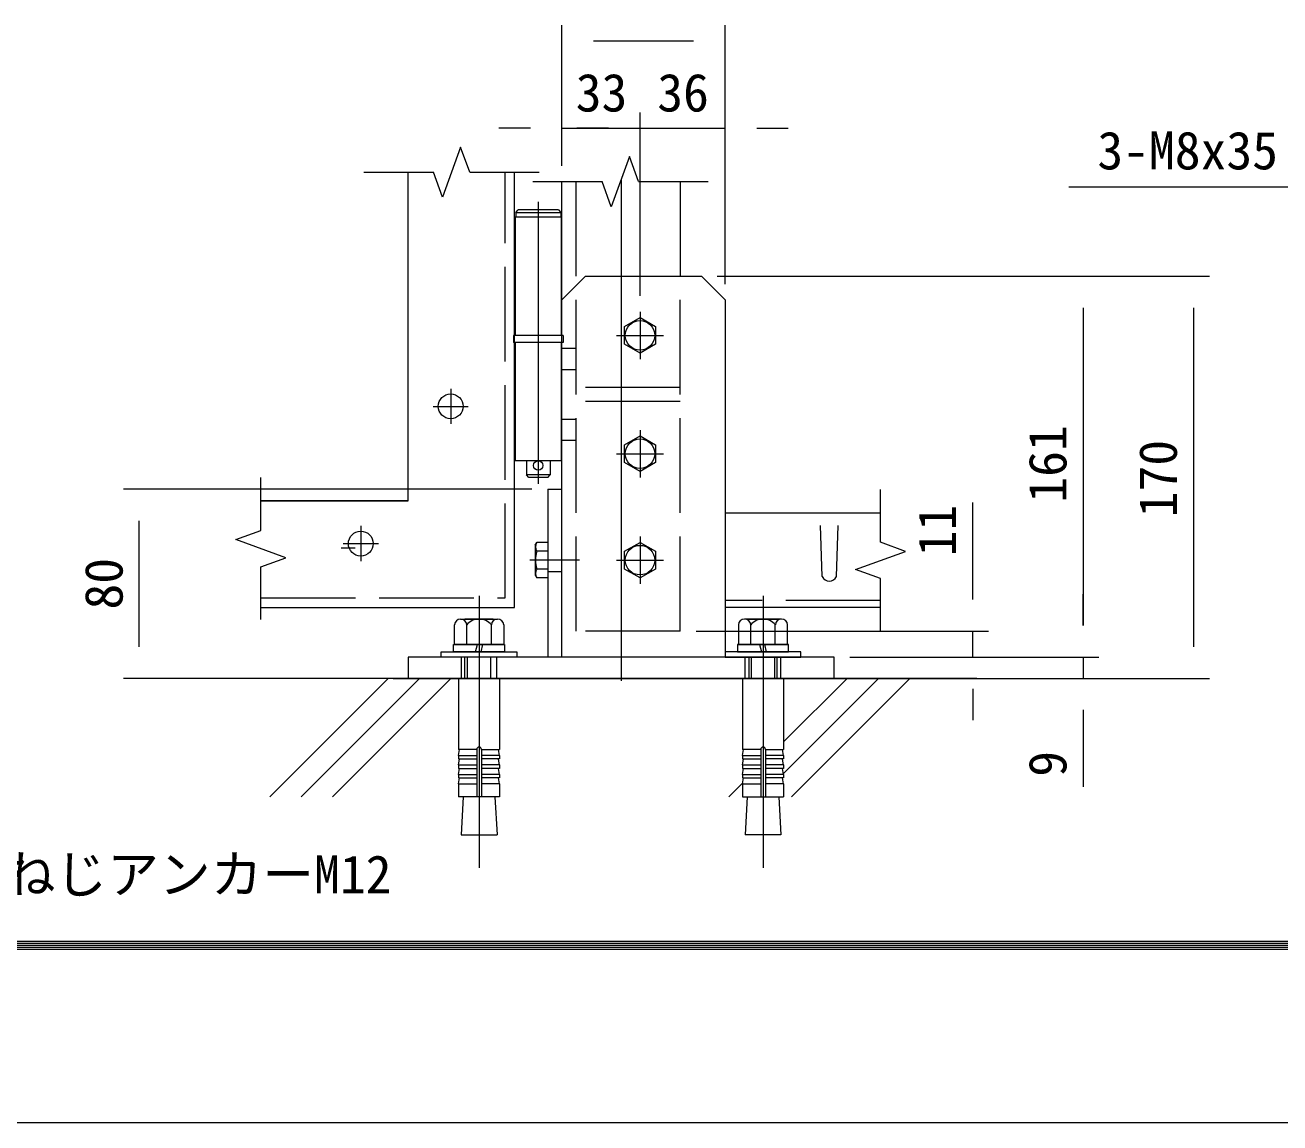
# Model space of a CAD drawing. Units: millimetres, scale not verified, with parts at other scales. Extents: x -4200 to 4200, y -2970 to 2970.
# Drawn here: x -1239 to 352, y -2970 to -1578 of the extents above; entities that cross this region are included whole.
import ezdxf
from ezdxf.enums import TextEntityAlignment as Align

# ---------------------------------------------------------------- set-up
doc = ezdxf.new("R2010")
doc.units = ezdxf.units.MM
doc.header["$LTSCALE"] = 20
doc.linetypes.add('DASHED', pattern=[7.5, 6, -1.5])
doc.linetypes.add('USER1', pattern=[50.8, 31.75, -6.35, 6.35, -6.35])
for name, color, linetype, lineweight in [('0-0_D-STR1', 1, 'Continuous', 18), ('0-1_D-BMK', 2, 'USER1', 13), ('0-2_D-STR3', 3, 'Continuous', 13), ('0-3_D-STR-DIM', 7, 'Continuous', 9), ('0-5_D-STR-TXT', 7, 'Continuous', 9), ('0-7_D-TTL', 7, 'Continuous', 9), ('0-9_D-BGD', 7, 'Continuous', 9), ('0-A_D-DCR-HCH', 7, 'Continuous', 9)]:
    doc.layers.add(name, color=color, linetype=linetype, lineweight=lineweight)
doc.styles.add('ＭＳ ゴシック', font='')
doc.styles.get('ＭＳ ゴシック').set_extended_font_data('MS Gothic')

msp = doc.modelspace()

# ---------------------------------------------------------------- linework, layer by layer
at = {"layer": '0-0_D-STR1'}
for p, q in [((-753.42, -2181.4), (-753.42, -1764.47)), ((-558.42, -2379.4), (-558.42, -1776.47)), ((-408.42, -1776.47), (-408.42, -1896.41)), ((-940.26, -2218.7), (-940.26, -2151.79)), ((-154.59, -2233.7), (-154.59, -2166.79)), ((-940.26, -2181.4), (-753.42, -2181.4)), ((-753.42, -2181.4), (-940.26, -2181.4)), ((-351.42, -2196.4), (-154.59, -2196.4)), ((-228.42, -2277.01), (-230.67, -2212.51)), ((-210.42, -2277.01), (-208.17, -2212.51)), ((-940.26, -2331.79), (-940.26, -2264.88)), ((-154.59, -2346.79), (-154.59, -2279.88)), ((-154.59, -2316.4), (-351.42, -2316.4))]:
    msp.add_line(p, q, dxfattribs=at)
at = {"layer": '0-0_D-STR1', "linetype": 'DASHED'}
for p, q in [((-630.42, -2304.4), (-630.42, -1764.47)), ((-540.42, -2346.41), (-540.42, -1776.47)), ((-408.42, -2346.41), (-408.42, -1896.41)), ((-540.42, -1987.9), (-558.42, -1987.9)), ((-540.42, -2014.9), (-558.42, -2014.9)), ((-408.42, -2037.4), (-540.42, -2037.4)), ((-408.42, -2055.4), (-540.42, -2055.4)), ((-540.42, -2077.9), (-558.42, -2077.9)), ((-540.42, -2104.9), (-558.42, -2104.9)), ((-940.26, -2304.4), (-630.42, -2304.4)), ((-154.59, -2307.4), (-351.42, -2307.4)), ((-408.42, -2346.41), (-558.42, -2346.41))]:
    msp.add_line(p, q, dxfattribs=at)
at = {"layer": '0-0_D-STR1'}
for points in [[(-940.26, -2316.4), (-618.42, -2316.4), (-618.42, -1764.47)], [(-940.26, -2264.88), (-908.54, -2253.34), (-971.97, -2230.25), (-940.26, -2218.7)], [(-154.59, -2279.88), (-186.3, -2268.34), (-122.87, -2245.25), (-154.59, -2233.7)]]:
    msp.add_lwpolyline(points, dxfattribs=at)
msp.add_arc((-219.42, -2273.26), 9.75, 202.61986, 337.38014, dxfattribs=at)
at = {"layer": '0-1_D-BMK'}
for p, q in [((-483.42, -1774.27), (-483.42, -2451.4)), ((-588.42, -1802.21), (-588.42, -2159.68)), ((-459.42, -1941.41), (-459.42, -2001.41)), ((-489.42, -1971.41), (-429.42, -1971.41)), ((-699.42, -2039.08), (-699.42, -2083.72)), ((-721.74, -2061.4), (-677.1, -2061.4)), ((-459.42, -2091.41), (-459.42, -2151.41)), ((-489.42, -2121.41), (-429.42, -2121.41)), ((-813.42, -2213.08), (-813.42, -2257.72)), ((-459.42, -2226.4), (-459.42, -2286.4)), ((-835.74, -2235.4), (-791.1, -2235.4)), ((-535.95, -2256.41), (-598.9, -2256.41)), ((-489.42, -2256.4), (-429.42, -2256.4)), ((-663.42, -2301.68), (-663.42, -2646.68)), ((-303.42, -2301.68), (-303.42, -2646.68))]:
    msp.add_line(p, q, dxfattribs=at)
at = {"layer": '0-2_D-STR3'}
for p, q in [((-616.92, -1815.4), (-613.92, -1812.4)), ((-562.92, -1812.4), (-613.92, -1812.4)), ((-562.92, -1812.4), (-559.92, -1815.4)), ((-559.32, -1821.4), (-617.52, -1821.4)), ((-617.52, -1821.4), (-617.52, -1971.4)), ((-616.92, -1815.4), (-616.92, -1821.4)), ((-616.92, -1815.4), (-559.92, -1815.4)), ((-559.92, -1815.4), (-559.92, -1821.4)), ((-559.32, -1821.4), (-559.32, -1971.4)), ((-528.42, -1896.41), (-558.42, -1926.41)), ((-528.42, -1896.41), (-381.42, -1896.41)), ((-381.42, -1896.41), (-351.42, -1926.41)), ((-558.42, -2379.4), (-558.42, -1926.41)), ((-351.42, -1926.41), (-351.42, -2379.4)), ((-556.92, -1971.4), (-619.92, -1971.4)), ((-619.92, -1971.4), (-619.92, -1980.4)), ((-556.92, -1971.4), (-556.92, -1980.4)), ((-556.92, -1980.4), (-619.92, -1980.4)), ((-617.52, -1980.4), (-617.52, -2130.4)), ((-559.32, -1980.4), (-559.32, -2130.4)), ((-559.32, -2130.4), (-617.52, -2130.4)), ((-603.42, -2130.4), (-603.42, -2148.4)), ((-573.42, -2130.4), (-573.42, -2148.4)), ((-600.42, -2151.4), (-603.42, -2148.4)), ((-576.42, -2151.4), (-600.42, -2151.4)), ((-576.42, -2166.4), (-558.42, -2166.4)), ((-576.42, -2166.4), (-576.42, -2379.4)), ((-592.32, -2237.51), (-590.24, -2233.89)), ((-592.32, -2237.51), (-592.32, -2275.31)), ((-576.42, -2233.89), (-590.24, -2233.89)), ((-576.42, -2233.89), (-576.42, -2278.92)), ((-576.42, -2245.15), (-590.24, -2245.15)), ((-576.42, -2267.66), (-590.24, -2267.66)), ((-592.32, -2275.31), (-590.24, -2278.92)), ((-576.42, -2278.92), (-590.24, -2278.92)), ((-637.47, -2406.4), (-689.37, -2406.4))]:
    msp.add_line(p, q, dxfattribs=at)
at = {"layer": '0-2_D-STR3', "linetype": 'DASHED'}
for p, q in [((-820.47, -2241.41), (-838.47, -2241.41)), ((-558.42, -2271.41), (-576.42, -2271.41)), ((-685.92, -2406.4), (-685.92, -2379.4)), ((-640.92, -2406.4), (-640.92, -2379.4)), ((-325.92, -2406.4), (-325.92, -2379.4)), ((-280.92, -2406.4), (-280.92, -2379.4))]:
    msp.add_line(p, q, dxfattribs=at)
at = {"layer": '0-2_D-STR3', "lineweight": 18}
for p, q in [((-694.6, -2363.5), (-694.6, -2338.6)), ((-686.81, -2331.1), (-640.04, -2331.1)), ((-645.42, -2331.1), (-681.42, -2331.1)), ((-679.01, -2363.5), (-679.01, -2338.6)), ((-647.84, -2363.5), (-647.84, -2338.6)), ((-632.25, -2338.6), (-632.25, -2363.5)), ((-334.6, -2338.6), (-334.6, -2363.5)), ((-280.04, -2331.1), (-326.81, -2331.1)), ((-321.42, -2331.1), (-285.42, -2331.1)), ((-319.01, -2363.5), (-319.01, -2338.6)), ((-287.84, -2363.5), (-287.84, -2338.6)), ((-272.25, -2363.5), (-272.25, -2338.6)), ((-695.67, -2363.5), (-631.17, -2363.5)), ((-695.67, -2372.5), (-695.67, -2363.5)), ((-632.25, -2363.5), (-694.6, -2363.5)), ((-667.92, -2372.5), (-665.51, -2363.5)), ((-658.92, -2363.5), (-661.34, -2372.5)), ((-631.17, -2363.5), (-631.17, -2372.5)), ((-271.17, -2363.5), (-335.67, -2363.5)), ((-335.67, -2363.5), (-335.67, -2372.5)), ((-334.6, -2363.5), (-272.25, -2363.5)), ((-307.92, -2363.5), (-305.51, -2372.5)), ((-298.92, -2372.5), (-301.34, -2363.5)), ((-271.17, -2372.5), (-271.17, -2363.5)), ((-711.42, -2379.4), (-711.42, -2372.5)), ((-711.42, -2372.5), (-615.42, -2372.5)), ((-615.42, -2379.4), (-711.42, -2379.4)), ((-631.17, -2372.5), (-695.67, -2372.5)), ((-681.43, -2406.4), (-681.43, -2379.4)), ((-678.19, -2406.4), (-678.19, -2379.4)), ((-648.67, -2406.4), (-648.67, -2379.4)), ((-615.42, -2372.5), (-615.42, -2379.4)), ((-351.42, -2372.5), (-351.42, -2379.4)), ((-255.42, -2372.5), (-351.42, -2372.5)), ((-351.42, -2379.4), (-255.42, -2379.4)), ((-335.67, -2372.5), (-271.17, -2372.5)), ((-321.41, -2379.4), (-321.41, -2406.4)), ((-318.17, -2406.4), (-318.17, -2379.4)), ((-288.65, -2406.4), (-288.65, -2379.4)), ((-285.41, -2406.4), (-285.41, -2379.4)), ((-255.42, -2379.4), (-255.42, -2372.5)), ((-689.37, -2406.4), (-689.37, -2496.51)), ((-637.47, -2406.4), (-637.47, -2496.51)), ((-329.37, -2406.4), (-329.37, -2496.51)), ((-277.47, -2406.4), (-277.47, -2496.51)), ((-666.42, -2496.51), (-689.37, -2496.51)), ((-689.37, -2504.01), (-688.07, -2496.63)), ((-666.42, -2496.51), (-666.42, -2556.4)), ((-660.42, -2496.51), (-660.42, -2556.4)), ((-660.42, -2496.51), (-637.47, -2496.51)), ((-637.47, -2504.01), (-638.78, -2496.63)), ((-306.42, -2496.51), (-329.37, -2496.51)), ((-329.37, -2504.01), (-328.07, -2496.63)), ((-306.42, -2496.51), (-306.42, -2556.4)), ((-300.42, -2496.51), (-277.47, -2496.51)), ((-300.42, -2496.51), (-300.42, -2556.4)), ((-277.47, -2504.01), (-278.78, -2496.63)), ((-689.37, -2504.01), (-666.42, -2504.01)), ((-689.37, -2504.01), (-689.37, -2508.51)), ((-689.37, -2508.51), (-666.42, -2508.51)), ((-689.37, -2516.01), (-688.07, -2508.63)), ((-637.47, -2504.01), (-660.42, -2504.01)), ((-637.47, -2508.51), (-660.42, -2508.51)), ((-637.47, -2516.01), (-638.78, -2508.63)), ((-637.47, -2504.01), (-637.47, -2508.51)), ((-329.37, -2504.01), (-306.42, -2504.01)), ((-329.37, -2504.01), (-329.37, -2508.51)), ((-329.37, -2508.51), (-306.42, -2508.51)), ((-329.37, -2516.01), (-328.07, -2508.63)), ((-277.47, -2504.01), (-300.42, -2504.01)), ((-277.47, -2508.51), (-300.42, -2508.51)), ((-277.47, -2516.01), (-278.78, -2508.63)), ((-277.47, -2504.01), (-277.47, -2508.51)), ((-689.37, -2516.01), (-666.42, -2516.01)), ((-689.37, -2516.01), (-689.37, -2520.51)), ((-689.37, -2520.51), (-666.42, -2520.51)), ((-689.37, -2528.01), (-688.07, -2520.63)), ((-689.37, -2528.01), (-666.42, -2528.01)), ((-689.37, -2528.01), (-689.37, -2532.51)), ((-637.47, -2516.01), (-660.42, -2516.01)), ((-637.47, -2520.51), (-660.42, -2520.51)), ((-637.47, -2528.01), (-660.42, -2528.01)), ((-637.47, -2528.01), (-638.78, -2520.63)), ((-637.47, -2516.01), (-637.47, -2520.51)), ((-637.47, -2528.01), (-637.47, -2532.51)), ((-329.37, -2516.01), (-306.42, -2516.01)), ((-329.37, -2516.01), (-329.37, -2520.51)), ((-329.37, -2520.51), (-306.42, -2520.51)), ((-329.37, -2528.01), (-328.07, -2520.63)), ((-329.37, -2528.01), (-306.42, -2528.01)), ((-329.37, -2528.01), (-329.37, -2532.51)), ((-277.47, -2516.01), (-300.42, -2516.01)), ((-277.47, -2520.51), (-300.42, -2520.51)), ((-277.47, -2528.01), (-300.42, -2528.01)), ((-277.47, -2528.01), (-278.78, -2520.63)), ((-277.47, -2516.01), (-277.47, -2520.51)), ((-277.47, -2528.01), (-277.47, -2532.51)), ((-689.37, -2532.51), (-666.42, -2532.51)), ((-689.37, -2539.9), (-688.07, -2532.51)), ((-689.37, -2539.9), (-666.42, -2539.9)), ((-689.37, -2539.9), (-689.37, -2556.4)), ((-637.47, -2532.51), (-660.42, -2532.51)), ((-637.47, -2539.9), (-660.42, -2539.9)), ((-637.47, -2539.9), (-638.78, -2532.51)), ((-637.47, -2539.9), (-637.47, -2556.4)), ((-329.37, -2539.9), (-328.07, -2532.51)), ((-329.37, -2532.51), (-306.42, -2532.51)), ((-329.37, -2539.9), (-306.42, -2539.9)), ((-329.37, -2539.9), (-329.37, -2556.4)), ((-277.47, -2532.51), (-300.42, -2532.51)), ((-277.47, -2539.9), (-300.42, -2539.9)), ((-277.47, -2539.9), (-278.78, -2532.51)), ((-277.47, -2539.9), (-277.47, -2556.4)), ((-637.47, -2556.4), (-689.37, -2556.4)), ((-683.42, -2556.4), (-686.16, -2604.7)), ((-643.43, -2556.4), (-640.69, -2604.7)), ((-329.37, -2556.4), (-277.47, -2556.4)), ((-323.42, -2556.4), (-326.16, -2604.7)), ((-283.43, -2556.4), (-280.69, -2604.7)), ((-686.16, -2604.7), (-640.69, -2604.7)), ((-280.69, -2604.7), (-326.16, -2604.7))]:
    msp.add_line(p, q, dxfattribs=at)
at = {"layer": '0-2_D-STR3'}
for points in [[(-478.92, -1960.15), (-459.42, -1948.89), (-439.92, -1960.15), (-439.92, -1982.66), (-459.42, -1993.92), (-478.92, -1982.66)], [(-478.92, -2110.15), (-459.42, -2098.89), (-439.92, -2110.15), (-439.92, -2132.66), (-459.42, -2143.92), (-478.92, -2132.66)], [(-478.92, -2245.14), (-459.42, -2233.88), (-439.92, -2245.14), (-439.92, -2267.66), (-459.42, -2278.92), (-478.92, -2267.66)], [(-753.42, -2406.4), (-213.42, -2406.4), (-213.42, -2379.4), (-753.42, -2379.4)]]:
    msp.add_lwpolyline(points, close=True, dxfattribs=at)
msp.add_lwpolyline([(-576.42, -2151.4), (-573.42, -2148.4), (-603.42, -2148.4)], dxfattribs=at)
for centre, radius in [((-459.42, -1971.41), 18.75), ((-699.42, -2061.4), 15.75), ((-459.42, -2121.41), 18.75), ((-588.42, -2136.4), 6), ((-813.42, -2235.4), 15.75), ((-459.42, -2256.4), 18.75)]:
    msp.add_circle(centre, radius, dxfattribs=at)
for centre, radius, start, end in [((-582.01, -2239.52), 9.97, 145.61585, 214.38415), ((-554.72, -2256.41), 37.26, 162.4121, 197.5879), ((-582.01, -2273.29), 9.97, 145.61585, 214.38415)]:
    msp.add_arc(centre, radius, start, end, dxfattribs=at)
at = {"layer": '0-2_D-STR3', "lineweight": 18}
for centre, radius, start, end in [((-686.81, -2338.9), 7.8, 2.20423, 177.79577), ((-663.42, -2351.05), 19.95, 38.61324, 141.38676), ((-640.04, -2338.9), 7.8, 2.20423, 177.79577), ((-326.81, -2338.9), 7.8, 2.20423, 177.79577), ((-303.42, -2351.05), 19.95, 38.61324, 141.38676), ((-280.04, -2338.9), 7.8, 2.20423, 177.79577), ((-663.42, -2496.51), 3, 0, 180), ((-303.42, -2496.51), 3, 0, 180)]:
    msp.add_arc(centre, radius, start, end, dxfattribs=at)
at = {"layer": '0-3_D-STR-DIM'}
for p, q in [((-558.42, -1756.47), (-558.42, -1578.14)), ((-351.42, -1906.41), (-351.42, -1578.14)), ((-391.42, -1598.14), (-518.42, -1598.14)), ((-558.42, -1756.47), (-558.42, -1688.74)), ((-459.42, -1921.41), (-459.42, -1688.74)), ((-459.42, -1921.41), (-459.42, -1688.74)), ((-351.42, -1906.41), (-351.42, -1688.74)), ((-598.42, -1708.74), (-638.42, -1708.74)), ((-558.42, -1708.74), (-459.42, -1708.74)), ((-499.42, -1708.74), (-539.42, -1708.74)), ((-459.42, -1708.74), (-351.42, -1708.74)), ((-419.42, -1708.74), (-379.42, -1708.74)), ((-311.42, -1708.74), (-271.42, -1708.74)), ((-686.81, -1732.76), (-709.9, -1796.19)), ((-675.27, -1764.47), (-686.81, -1732.76)), ((-472.68, -1744.76), (-495.77, -1808.19)), ((-461.14, -1776.47), (-472.68, -1744.76)), ((-809.49, -1764.47), (-721.44, -1764.47)), ((-709.9, -1796.19), (-721.44, -1764.47)), ((-675.27, -1764.47), (-587.22, -1764.47)), ((-595.36, -1776.47), (-507.31, -1776.47)), ((-495.77, -1808.19), (-507.31, -1776.47)), ((-461.14, -1776.47), (-373.09, -1776.47)), ((-361.42, -1896.41), (122.45, -1896.41)), ((-361.42, -1896.41), (262.45, -1896.41)), ((102.45, -1936.41), (102.45, -2339.4)), ((242.45, -1936.41), (242.45, -2366.4)), ((-596.42, -2166.41), (-1114.21, -2166.41)), ((-37.55, -2306.4), (-37.55, -2183.26)), ((-1094.21, -2366.4), (-1094.21, -2206.41)), ((102.45, -2339.4), (102.45, -2299.4)), ((-388.42, -2346.4), (-17.55, -2346.4)), ((-37.55, -2379.4), (-37.55, -2346.4)), ((-193.42, -2379.4), (122.45, -2379.4)), ((-193.42, -2379.4), (122.45, -2379.4)), ((-193.42, -2379.4), (-17.55, -2379.4)), ((102.45, -2379.4), (102.45, -2406.4)), ((-773.42, -2406.4), (-1114.21, -2406.4)), ((-238.42, -2406.4), (262.45, -2406.4)), ((-193.42, -2406.4), (122.45, -2406.4)), ((-37.55, -2419.4), (-37.55, -2459.4)), ((102.45, -2446.4), (102.45, -2543.78))]:
    msp.add_line(p, q, dxfattribs=at)
at = {"layer": '0-5_D-STR-TXT'}
msp.add_lwpolyline([(84.24, -1783.21), (629.52, -1783.21), (747.8, -1947.27)], dxfattribs=at)
at = {"layer": '0-7_D-TTL', "color": 2, "lineweight": 18}
msp.add_lwpolyline([(-4200, 2970), (4200, 2970), (4200, -2970), (-4200, -2970)], close=True, dxfattribs=at)
at = {"layer": '0-7_D-TTL'}
for points in [[(-3930, 2750), (3930, 2750), (3930, -2750), (-3930, -2750)], [(-3927.5, 2747.5), (3927.5, 2747.5), (3927.5, -2747.5), (-3927.5, -2747.5)], [(-3925, 2745), (3925, 2745), (3925, -2745), (-3925, -2745)], [(-3922.5, 2742.5), (3922.5, 2742.5), (3922.5, -2742.5), (-3922.5, -2742.5)], [(-3920, 2740), (3920, 2740), (3920, -2740), (-3920, -2740)]]:
    msp.add_lwpolyline(points, close=True, dxfattribs=at)
at = {"layer": '0-9_D-BGD'}
for p, q in [((-32.51, -2406.4), (-914.33, -2406.4)), ((-772.52, -2406.4), (49.92, -2406.4))]:
    msp.add_line(p, q, dxfattribs=at)
at = {"layer": '0-A_D-DCR-HCH'}
for p, q in [((-928.88, -2556.4), (-778.88, -2406.4)), ((-889.1, -2556.4), (-739.11, -2406.4)), ((-849.33, -2556.4), (-699.33, -2406.4)), ((-277.66, -2526.95), (-157.11, -2406.4)), ((-277.47, -2486.99), (-196.89, -2406.4)), ((-267.34, -2556.4), (-117.34, -2406.4)), ((-346.89, -2556.4), (-329.16, -2538.67))]:
    msp.add_line(p, q, dxfattribs=at)

# ---------------------------------------------------------------- texts
at = {"layer": '0-3_D-STR-DIM', "style": 'ＭＳ ゴシック'}
for s, p in [('33', (-540.9, -1701.99)), ('36', (-437.52, -1701.99))]:
    msp.add_text(s, height=48.09, dxfattribs=at).set_placement(p, align=Align.BOTTOM_LEFT)
for s, p in [('161', (95.71, -2183.48)), ('170', (235.71, -2202.05)), ('11', (-44.29, -2251.55)), ('80', (-1100.96, -2319.03)), ('9', (95.71, -2531.07))]:
    msp.add_text(s, height=48.09, rotation=90, dxfattribs=at).set_placement(p, align=Align.BOTTOM_LEFT)
at = {"layer": '0-5_D-STR-TXT', "style": 'ＭＳ ゴシック'}
for s, p in [('3-M8x35（N.W.SW）', (120.46, -1775.35)), ('他穿孔めねじアンカーM12', (-1528.58, -2693.15))]:
    msp.add_text(s, height=48.09, dxfattribs=at).set_placement(p, align=Align.BOTTOM_LEFT)

doc.saveas('drawing.dxf')
